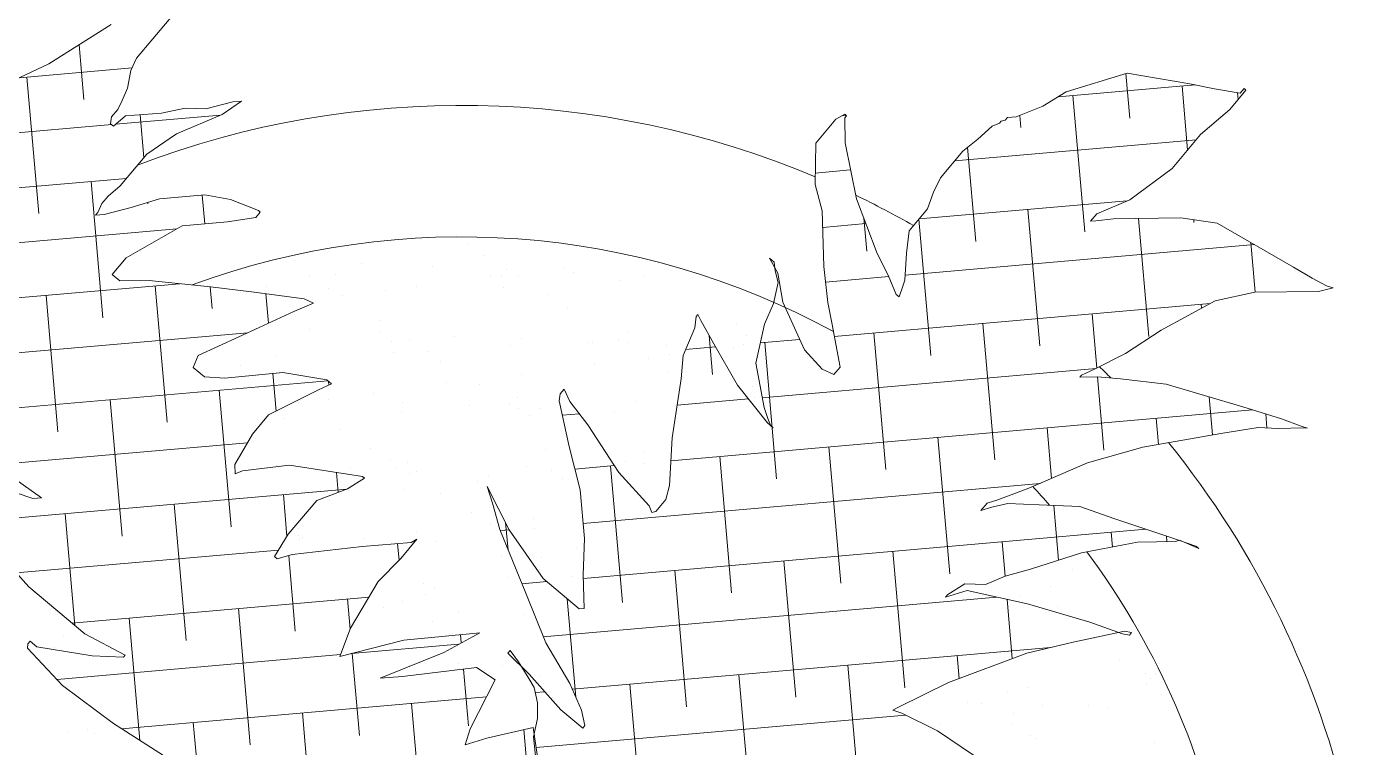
# Model space of a CAD drawing. Header units: millimetres. Extents: x 235.7 to 251.5, y 148.6 to 159.
# Drawn here: x 249.6566 to 249.8922, y 155.7727 to 155.901 of the extents above; entities that cross this region are included whole.
import ezdxf

# ---------------------------------------------------------------- set-up
doc = ezdxf.new("R2010")
doc.units = ezdxf.units.MM
doc.linetypes.add('DASHDOT', pattern=[1, 0.5, -0.25, 0, -0.25])
doc.layers.add('A-FURN', color=9, linetype='Continuous', lineweight=18)

msp = doc.modelspace()

# ---------------------------------------------------------------- linework, layer by layer
at = {"layer": 'A-FURN', "color": 1, "linetype": 'DASHDOT', "lineweight": 30}
msp.add_line((249.8316324047467, 151.8725683715978), (249.8316324047467, 159.0403760030065), dxfattribs=at)
at = {"layer": 'A-FURN', "color": 252}
for p, q in [((249.6849251591517, 155.9057246463457), (249.6761995755973, 155.8953258245138)), ((249.6606203641848, 155.8943024649193), (249.6717007164575, 155.9013158381674)), ((249.6660033873858, 155.8977096807794), (249.666856129833, 155.8879627900067)), ((249.6761995755973, 155.8953258245138), (249.6752204017369, 155.893126919822)), ((249.6544522430963, 155.8914233668743), (249.6606203641848, 155.8943024649193)), ((249.6754341327298, 155.8936068897237), (249.6553693582631, 155.8918514494217)), ((249.6752204017369, 155.893126919822), (249.6746212868761, 155.8900050055161)), ((249.8526355620436, 155.8926673827684), (249.8417453373212, 155.8893204705655)), ((249.8524082677056, 155.8925975279938), (249.8531007346381, 155.8846825947379)), ((249.8637570159831, 155.8907860667522), (249.8526355620436, 155.8926673827684)), ((249.6567183472807, 155.8919694706681), (249.6588427685102, 155.8676872249021)), ((249.6746212868761, 155.8900050055161), (249.6736421131222, 155.8878061008335)), ((249.8647100978162, 155.8905919041146), (249.840341460707, 155.888459924622)), ((249.8623887486986, 155.890388812383), (249.8633858303124, 155.8789921173876)), ((249.8681940263374, 155.8898821552478), (249.8637570159831, 155.8907860667522)), ((249.8727301909564, 155.8890964121365), (249.8681940263374, 155.8898821552478)), ((249.8708875561321, 155.8862124545428), (249.8737630325164, 155.889639338929)), ((249.8734242715372, 155.8899235911662), (249.8727301909564, 155.8890964121365)), ((249.8737630325164, 155.889639338929), (249.8734242715372, 155.8899235911662)), ((249.6736421131222, 155.8878061008335), (249.6728901760931, 155.8862219959088)), ((249.6885809117021, 155.886346303557), (249.6933608716776, 155.8875710436008)), ((249.6949018548523, 155.8876875922115), (249.6914769389395, 155.8853258433932)), ((249.6933608716776, 155.8875710436008), (249.6949018548523, 155.8876875922115)), ((249.8417453373212, 155.8893204705655), (249.837585042953, 155.8867703002683)), ((249.8429629520858, 155.8886892753992), (249.8450873733152, 155.8644070296332)), ((249.8722822745046, 155.8891739991061), (249.872385221015, 155.8879973151074)), ((249.6728901760931, 155.8862219959088), (249.6717994782493, 155.8849221431819)), ((249.6721216808007, 155.8832422076729), (249.6742452202531, 155.8850849872503)), ((249.6911754273984, 155.8851968311404), (249.6724903047729, 155.8835620947341)), ((249.6742452202531, 155.8850849872503), (249.6806776874933, 155.8855272239491)), ((249.6768793045859, 155.8852660824873), (249.6775443022459, 155.8776651244521)), ((249.6806776874933, 155.8855272239491), (249.6848916495611, 155.8864214163468)), ((249.6914769389395, 155.8853258433932), (249.6833712172974, 155.8818575231375)), ((249.6848916495611, 155.8864214163468), (249.6885809117021, 155.886346303557)), ((249.8023283708017, 155.8853432404044), (249.8007295312759, 155.8844697660145)), ((249.802553963617, 155.8851539470036), (249.8018727976322, 155.8850943527019)), ((249.8026671318782, 155.8850589882833), (249.8023283708017, 155.8853432404044)), ((249.8023696687247, 155.8847044829117), (249.8026671318782, 155.8850589882833)), ((249.837585042953, 155.8867703002683), (249.8328463808427, 155.8849068027804)), ((249.8334846715847, 155.8851578131219), (249.8336749380253, 155.8829830577543)), ((249.8656778616788, 155.8817236740654), (249.8708875561321, 155.8862124545428)), ((249.6718112534214, 155.8835026854389), (249.6394277277536, 155.8806694940579)), ((249.6717994782493, 155.8849221431819), (249.6716135392346, 155.8836685859126)), ((249.6716135392346, 155.8836685859126), (249.6721216808007, 155.8832422076729)), ((249.8007295312759, 155.8844697660145), (249.7971599744266, 155.8802157025016)), ((249.802390219578, 155.8802571383618), (249.8023696687247, 155.8847044829117)), ((249.8285745623845, 155.8832556844391), (249.8260544055047, 155.8809402312036)), ((249.8298759387962, 155.883774653622), (249.8285745623845, 155.8832556844391)), ((249.8301734018916, 155.8841291590422), (249.8298759387962, 155.883774653622)), ((249.8309087802984, 155.8843175804631), (249.8301734018916, 155.8841291590422)), ((249.8313053977651, 155.8847902542857), (249.8309087802984, 155.8843175804631)), ((249.8313053977651, 155.8847902542857), (249.8309087802984, 155.8843175804631)), ((249.8309087802984, 155.8843175804631), (249.8313053977651, 155.8847902542857)), ((249.8328463808427, 155.8849068027804), (249.8313053977651, 155.8847902542857)), ((249.6833712172974, 155.8818575231375), (249.6780499988027, 155.8782677946737)), ((249.7971599744266, 155.8802157025016), (249.7970482539647, 155.872858822783)), ((249.8044225894215, 155.8702956936708), (249.802390219578, 155.8802571383618)), ((249.8649223016999, 155.8808232261327), (249.8219345320775, 155.8770622836205)), ((249.8260544055047, 155.8809402312036), (249.8233648679705, 155.8787669041262)), ((249.8606209894517, 155.8756970841582), (249.8656778616788, 155.8817236740654)), ((249.6780499988027, 155.8782677946737), (249.673290589583, 155.8725957099641)), ((249.8233648679705, 155.8787669041262), (249.8193986937032, 155.8740401668485)), ((249.824197682967, 155.8794398746124), (249.8256615767023, 155.8627074926499)), ((249.8530770771332, 155.8701464077146), (249.8606209894517, 155.8756970841582)), ((249.674421792153, 155.8739438345675), (249.6306534655517, 155.8701146021684)), ((249.6681307825706, 155.873393442547), (249.6702552038001, 155.8491111967811)), ((249.8033733577222, 155.8754383912827), (249.7970790643688, 155.8748877119694)), ((249.8193986937032, 155.8740401668485), (249.8181220567866, 155.8714867569009)), ((249.673290589583, 155.8725957099641), (249.6711670500727, 155.8707529304354)), ((249.6803261640121, 155.870316833031), (249.6883987687405, 155.8709937867916)), ((249.6879187339186, 155.8709535319658), (249.6883656902604, 155.8658447976025)), ((249.6883987687405, 155.8709937867916), (249.6929349334175, 155.8702080436316)), ((249.7970482539647, 155.872858822783), (249.7983123247326, 155.8681735214629)), ((249.8181220567866, 155.8714867569009), (249.8170850264779, 155.868530926314)), ((249.6700763520643, 155.8694530777478), (249.6693244152484, 155.8678689728418)), ((249.6711670500727, 155.8707529304354), (249.6700763520643, 155.8694530777478)), ((249.6704687808891, 155.8675128477852), (249.6752487409226, 155.8687375877803)), ((249.6752487409226, 155.8687375877803), (249.6803261640121, 155.870316833031)), ((249.6782438578275, 155.8696691675654), (249.6782685651229, 155.8693867618856)), ((249.6929349334175, 155.8702080436316), (249.6979213832702, 155.8682389962882)), ((249.8080950967046, 155.8605689659834), (249.8044225894215, 155.8702956936708)), ((249.8170850264779, 155.868530926314), (249.8138129326754, 155.8646313681631)), ((249.8526486750791, 155.8699621795271), (249.815563516986, 155.8667176486088)), ((249.8472064190914, 155.867621815032), (249.8530770771332, 155.8701464077146)), ((249.6693244152484, 155.8678689728418), (249.6689277978209, 155.8673962991837)), ((249.6689277978209, 155.8673962991837), (249.6704687808891, 155.8675128477852)), ((249.692447342656, 155.8661870772635), (249.6843747379669, 155.8655101236675)), ((249.6974669093945, 155.8670093967351), (249.692447342656, 155.8661870772635)), ((249.6982601442495, 155.8679547440511), (249.6974669093945, 155.8670093967351)), ((249.6979213832702, 155.8682389962882), (249.6982601442495, 155.8679547440511)), ((249.7983123247326, 155.8681735214629), (249.7986343310184, 155.8582376542889)), ((249.8057249968378, 155.8668462349497), (249.8062357800896, 155.8610079556661)), ((249.8155272694731, 155.8666744501883), (249.8176482153796, 155.8424319275452)), ((249.834949590763, 155.8684137102947), (249.8370740119925, 155.8441314645287)), ((249.846115721199, 155.8663219622471), (249.8472064190914, 155.867621815032)), ((249.8470204801345, 155.866368257714), (249.846115721199, 155.8663219622471)), ((249.8502016007002, 155.8667195232705), (249.8470204801345, 155.866368257714)), ((249.8622030741775, 155.8669189436019), (249.8502016007002, 155.8667195232705)), ((249.8546658099554, 155.8667937020029), (249.8564998086052, 155.8458310015124)), ((249.8686189829504, 155.8659654968642), (249.8622030741775, 155.8669189436019)), ((249.8644715900278, 155.8665818270509), (249.864513169928, 155.866106566617)), ((249.6833782314756, 155.8649401780578), (249.6335746741216, 155.860582931386)), ((249.6843747379669, 155.8655101236675), (249.674385083538, 155.8597966031463)), ((249.8060865978415, 155.8658885256185), (249.798408149233, 155.8652167484119)), ((249.8138129326754, 155.8646313681631), (249.8133253419046, 155.8606104019017)), ((249.8822603974952, 155.858143702525), (249.8686189829504, 155.8659654968642)), ((249.7351549959943, 155.8624149788407), (249.7351549959943, 155.8624149788407)), ((249.875266749875, 155.8621537612464), (249.8131006988903, 155.8567149365291)), ((249.874613467234, 155.8625283442814), (249.8753875064487, 155.8536810355727)), ((249.674385083538, 155.8597966031463), (249.6719062245812, 155.8568423924182)), ((249.7044065071796, 155.859358389152), (249.7044065071796, 155.859358389152)), ((249.7380530543927, 155.8602812177039), (249.7380530543927, 155.8602812177039)), ((249.7904336437142, 155.8570640692608), (249.7889257775318, 155.8597388874744)), ((249.7889257775318, 155.8597388874744), (249.7897726801258, 155.8590282570555)), ((249.7897726801258, 155.8590282570555), (249.7899255021967, 155.8574904475585)), ((249.8100532481114, 155.8567108436443), (249.8080950967046, 155.8605689659834)), ((249.8133253419046, 155.8606104019017), (249.8130484296623, 155.8558085519316)), ((249.6719062245812, 155.8568423924182), (249.6732612686925, 155.8557053837017)), ((249.7116879989914, 155.8568492926858), (249.7116879989914, 155.8568492926858)), ((249.7162512228948, 155.8588412376954), (249.7162512228948, 155.8588412376954)), ((249.7289141591033, 155.8582883619605), (249.7289141591033, 155.8582883619605)), ((249.7421615385215, 155.8577099688841), (249.7421615385215, 155.8577099688841)), ((249.7441674769842, 155.8566733952258), (249.7441674769842, 155.8566733952258)), ((249.7524669723423, 155.8580917092997), (249.7524669723423, 155.8580917092997)), ((249.7540062542365, 155.8571928174275), (249.7540062542365, 155.8571928174275)), ((249.7899255021967, 155.8574904475585), (249.7904873114624, 155.8554080914193)), ((249.7913010971613, 155.8519060942921), (249.7904336437142, 155.8570640692608)), ((249.7986343310184, 155.8582376542889), (249.7993158454021, 155.851826121993)), ((249.8115032578362, 155.8532790996422), (249.8100532481114, 155.8567108436443)), ((249.8855364836836, 155.8562002326894), (249.8822603974952, 155.858143702525)), ((249.68391460317, 155.8551998610844), (249.6408004144095, 155.8514278583308)), ((249.6732612686925, 155.8557053837017), (249.6784915139503, 155.8557468195713)), ((249.6784915139503, 155.8557468195713), (249.6894022894192, 155.854646387215)), ((249.6795432178606, 155.854817414426), (249.6816676390901, 155.8305351686599)), ((249.6893449179691, 155.8546521736758), (249.6896810004129, 155.8508107337647)), ((249.6894022894192, 155.854646387215), (249.6967229572344, 155.8537392359536)), ((249.699334232809, 155.8546521576212), (249.699334232809, 155.8546521576212)), ((249.7069771165778, 155.8566256903083), (249.7069771165778, 155.8566256903083)), ((249.7104308045484, 155.8544254484121), (249.7104308045484, 155.8544254484121)), ((249.726101916941, 155.8546597842816), (249.726101916941, 155.8546597842816)), ((249.7392258070108, 155.8565617215959), (249.7392258070108, 155.8565617215959)), ((249.7412288775805, 155.8564952338503), (249.7412288775805, 155.8564952338503)), ((249.7414834036553, 155.8545619163706), (249.7414834036553, 155.8545619163706)), ((249.7623900018692, 155.8557927852819), (249.7623900018692, 155.8557927852819)), ((249.7666691904451, 155.8566399416926), (249.7666691904451, 155.8566399416926)), ((249.7904873114624, 155.8554080914193), (249.789660959673, 155.8516713772303)), ((249.8101602179109, 155.8564576777781), (249.7989279891807, 155.855474985098)), ((249.8125939558444, 155.8545789523298), (249.8120113993536, 155.8528527213446)), ((249.8130484296623, 155.8558085519316), (249.8125939558444, 155.8545789523298)), ((249.8881350478556, 155.8548252673766), (249.8855364836836, 155.8562002326894)), ((249.8867055888868, 155.8538096667129), (249.8892794135636, 155.8544691421648)), ((249.8892794135636, 155.8544691421648), (249.8881350478556, 155.8548252673766)), ((249.6601174212479, 155.8531178774425), (249.6622418424773, 155.8288356316766)), ((249.6967229572344, 155.8537392359536), (249.7060927495286, 155.8525222549866)), ((249.6992406423646, 155.8534122304058), (249.699699098683, 155.8481720507094)), ((249.7060927495286, 155.8525222549866), (249.7077452568027, 155.8517397515351)), ((249.7128607516094, 155.8531297965779), (249.7128607516094, 155.8531297965779)), ((249.7204953570976, 155.8539497090529), (249.7204953570976, 155.8539497090529)), ((249.7495618086716, 155.8532368269309), (249.7495618086716, 155.8532368269309)), ((249.8120113993536, 155.8528527213446), (249.8115032578362, 155.8532790996422)), ((249.8586909809258, 155.8469099426261), (249.8682840179851, 155.8521507894407)), ((249.8682840179851, 155.8521507894407), (249.875340339542, 155.8536804995161)), ((249.875340339542, 155.8536804995161), (249.8867055888868, 155.8538096667129)), ((249.7042088167906, 155.8502770547791), (249.6980406957507, 155.8473979567921)), ((249.7077452568027, 155.8517397515351), (249.7042088167906, 155.8502770547791)), ((249.7530154966422, 155.8510365850346), (249.7530154966422, 155.8510365850346)), ((249.7761721709246, 155.8496994305141), (249.7758747078105, 155.849344925307)), ((249.7767216103071, 155.8486342947722), (249.7761721709246, 155.8496994305141)), ((249.789660959673, 155.8516713772303), (249.7880290032521, 155.848006536132)), ((249.7951595434591, 155.843432923874), (249.7913010971613, 155.8519060942921)), ((249.7993158454021, 155.851826121993), (249.8000304768361, 155.8482059564727)), ((249.8674227355, 155.851680255496), (249.8004752142333, 155.845823106334)), ((249.846362026053, 155.8498376821736), (249.8472075895773, 155.8401728468652)), ((249.8657878226657, 155.8515372191574), (249.8658504581407, 155.8508212924024)), ((249.6980406957507, 155.8473979567921), (249.6872041387279, 155.8423950666897)), ((249.7194432855383, 155.8486838647973), (249.7194432855383, 155.8486838647973)), ((249.7756309124634, 155.8473344420454), (249.773544482176, 155.8424400012873)), ((249.7758747078105, 155.849344925307), (249.7756309124634, 155.8473344420454)), ((249.7790185227417, 155.8444919202541), (249.7767216103071, 155.8486342947722)), ((249.7830539371685, 155.8481334483293), (249.7830539371685, 155.8481334483293)), ((249.7880290032521, 155.848006536132), (249.7865043823951, 155.8410297391955)), ((249.8000304768361, 155.8482059564727), (249.8015010373653, 155.8403268678628)), ((249.8269362294402, 155.8481381451903), (249.8290606506696, 155.8238558994243)), ((249.6960377350332, 155.8464732542728), (249.6343483633675, 155.8410761335921)), ((249.7069670175785, 155.847012350564), (249.7069670175785, 155.847012350564)), ((249.7196299537871, 155.8464594748291), (249.7196299537871, 155.8464594748291)), ((249.7248376172257, 155.8452472965024), (249.7248376172257, 155.8452472965024)), ((249.7328773332052, 155.8458810817527), (249.7328773332052, 155.8458810817527)), ((249.7447220489204, 155.8453639302961), (249.7447220489204, 155.8453639302961)), ((249.7620279776322, 155.8452950014199), (249.7620279776322, 155.8452950014199)), ((249.7635913649424, 155.8466675267778), (249.7635913649424, 155.8466675267778)), ((249.778187969597, 155.845989784139), (249.7787966221541, 155.839032853578)), ((249.784752489231, 155.8459650782094), (249.784752489231, 155.8459650782094)), ((249.7943164840318, 155.8452842872596), (249.7872999710968, 155.8446704219203)), ((249.8075104328273, 155.8464386082065), (249.8096348540568, 155.8221563624405)), ((249.8523369208711, 155.8427772873698), (249.8586909809258, 155.8469099426261)), ((249.7216967201708, 155.8448244505487), (249.7216967201708, 155.8448244505487)), ((249.7219512462457, 155.842891133069), (249.7219512462457, 155.842891133069)), ((249.7282913051963, 155.8430470546062), (249.7282913051963, 155.8430470546062)), ((249.7428578444595, 155.8441220019803), (249.7428578444595, 155.8441220019803)), ((249.7566888817673, 155.8447015233112), (249.7566888817673, 155.8447015233112)), ((249.7573849851289, 155.8448110545613), (249.7573849851289, 155.8448110545613)), ((249.7638458910172, 155.8447342092982), (249.7638458910172, 155.8447342092982)), ((249.7706323645471, 155.8442326614847), (249.7706323645471, 155.8442326614847)), ((249.7793161591765, 155.8439719288856), (249.7739992251047, 155.8435067574296)), ((249.783232288486, 155.8371301810355), (249.7790185227417, 155.8444919202541)), ((249.7824770802622, 155.8437155100282), (249.7824770802622, 155.8437155100282)), ((249.7842266897867, 155.8444139522214), (249.7842266897867, 155.8444139522214)), ((249.7880846362145, 155.8447390712232), (249.790209057444, 155.8204568254572)), ((249.7983199168576, 155.8399756022575), (249.7951595434591, 155.843432923874)), ((249.846805023973, 155.8399684424107), (249.8523369208711, 155.8427772873698)), ((249.6872041387279, 155.8423950666897), (249.6863241192388, 155.8403143304002)), ((249.6863241192388, 155.8403143304002), (249.6883566855032, 155.8386088174413)), ((249.6947190940924, 155.8406943343689), (249.6947190940924, 155.8406943343689)), ((249.7009631996878, 155.8422789257513), (249.7009631996878, 155.8422789257513)), ((249.7303238263661, 155.8412695982931), (249.7303238263661, 155.8412695982931)), ((249.7578616343854, 155.8409820272032), (249.7578616343854, 155.8409820272032)), ((249.7674223093196, 155.8418584331249), (249.7674223093196, 155.8418584331249)), ((249.771102799717, 155.8425120149068), (249.771102799717, 155.8425120149068)), ((249.773544482176, 155.8424400012873), (249.7732262719527, 155.8382769088586)), ((249.7865043823951, 155.8410297391955), (249.7879749429244, 155.8331506505856)), ((249.8015010373653, 155.8403268678628), (249.8004103394149, 155.8390270151265)), ((249.7102815775973, 155.8379321856062), (249.6400070233848, 155.8317839587783)), ((249.6883566855032, 155.8386088174413), (249.6919467931662, 155.8384155362399)), ((249.6919467931662, 155.8384155362399), (249.7022957594761, 155.8393974600321)), ((249.7004818333604, 155.8392253524074), (249.7010670105726, 155.8325367462655)), ((249.7022957594761, 155.8393974600321), (249.7101245687507, 155.8380639305217)), ((249.7101245687507, 155.8380639305217), (249.7109714712959, 155.8373533000448)), ((249.7103901873836, 155.8378410518334), (249.7104534767539, 155.8371176510191)), ((249.7447377443156, 155.8390800898887), (249.7447377443156, 155.8390800898887)), ((249.7708759972902, 155.8396581912287), (249.7708759972902, 155.8396581912287)), ((249.7732262719527, 155.8382769088586), (249.7716106776363, 155.8277518194159)), ((249.8470923508569, 155.8401143338986), (249.787645933078, 155.8349134462557)), ((249.8004103394149, 155.8390270151265), (249.7983199168576, 155.8399756022575)), ((249.8441733429545, 155.838552041073), (249.8444708060012, 155.8389065464353)), ((249.8474246896384, 155.8386430121087), (249.8441733429545, 155.838552041073)), ((249.8444708060012, 155.8389065464353), (249.846805023973, 155.8399684424107)), ((249.8473416360814, 155.8386406883121), (249.8484864472824, 155.8255554364076)), ((249.85145271274, 155.838283647295), (249.8474246896384, 155.8386430121087)), ((249.8595789851774, 155.8373046230495), (249.85145271274, 155.838283647295)), ((249.6909556531507, 155.8362413863051), (249.69308007438, 155.8119591405391)), ((249.7086372533242, 155.8362914040694), (249.6997382969036, 155.8318777362358)), ((249.7109714712959, 155.8373533000448), (249.7086372533242, 155.8362914040694)), ((249.7183726889144, 155.8356481648707), (249.7183726889144, 155.8356481648707)), ((249.7314965789842, 155.8375501021852), (249.7314965789842, 155.8375501021852)), ((249.7373037861863, 155.8373054709914), (249.7373037861863, 155.8373054709914)), ((249.7516648784085, 155.8356280085371), (249.7514789394516, 155.8343744512191)), ((249.7523589589407, 155.8364551875087), (249.7516648784085, 155.8356280085371)), ((249.7533586835962, 155.8342067476994), (249.7523589589407, 155.8364551875087)), ((249.7885780501038, 155.8304295370603), (249.783232288486, 155.8371301810355)), ((249.7859538523042, 155.8368398197053), (249.7859538523042, 155.8368398197053)), ((249.8732411468406, 155.8332914158254), (249.8595789851774, 155.8373046230495)), ((249.6715298565378, 155.8345418493215), (249.6736542777673, 155.8102596035555)), ((249.7051315235828, 155.8341181771671), (249.7051315235828, 155.8341181771671)), ((249.710345748471, 155.8346305876977), (249.710345748471, 155.8346305876977)), ((249.7235931278892, 155.8340521946213), (249.7235931278892, 155.8340521946213)), ((249.7354378436043, 155.8335350431647), (249.7354378436043, 155.8335350431647)), ((249.7426981178737, 155.8338689026963), (249.7426981178737, 155.8338689026963)), ((249.7440592075327, 155.8349967434763), (249.7440592075327, 155.8349967434763)), ((249.7514789394516, 155.8343744512191), (249.7532882610573, 155.826211110488)), ((249.7565603549665, 155.830110668648), (249.7533586835962, 155.8342067476994)), ((249.7652203318213, 155.8342942949079), (249.7652203318213, 155.8342942949079)), ((249.7851733757654, 155.8346971255209), (249.7725066706483, 155.8335889324189)), ((249.786208378379, 155.8349065022256), (249.786208378379, 155.8349065022256)), ((249.7879749429244, 155.8331506505856), (249.7886359066101, 155.8311864629068)), ((249.8672296309191, 155.8350572754103), (249.8678200693665, 155.8283085330759)), ((249.8801073407894, 155.8311546649043), (249.8732411468406, 155.8332914158254)), ((249.6997382969036, 155.8318777362358), (249.6968628205194, 155.8284508518497)), ((249.7024190888359, 155.8312203497675), (249.7024190888359, 155.8312203497675)), ((249.7233256870497, 155.8324512186788), (249.7233256870497, 155.8324512186788)), ((249.7443137336074, 155.8330634259966), (249.7443137336074, 155.8330634259966)), ((249.7461518058443, 155.8316686608002), (249.7461518058443, 155.8316686608002)), ((249.7481007798128, 155.8329821674298), (249.7481007798128, 155.8329821674298)), ((249.7550363038214, 155.8320604733739), (249.7520497218847, 155.8317991813118)), ((249.761348159231, 155.8324037743534), (249.761348159231, 155.8324037743534)), ((249.8749382210889, 155.8327632884538), (249.7713874215628, 155.8237037673962)), ((249.7886359066101, 155.8311864629068), (249.78908619167, 155.8300031588206)), ((249.8577744613429, 155.8312616540528), (249.8581812918127, 155.8266115605048)), ((249.8772813675418, 155.8320341042247), (249.8774997961739, 155.8295374535364)), ((249.8836106639643, 155.8298259949032), (249.8801073407894, 155.8311546649043)), ((249.6968628205194, 155.8284508518497), (249.6937435487299, 155.8230134842505)), ((249.7125795947404, 155.8293159405629), (249.7125795947404, 155.8293159405629)), ((249.7621291647735, 155.821611920655), (249.7565603549665, 155.830110668648)), ((249.7895943331873, 155.8295767805229), (249.7885780501038, 155.8304295370603)), ((249.78908619167, 155.8300031588206), (249.7895943331873, 155.8295767805229)), ((249.8383486647301, 155.8295621170691), (249.8391378766806, 155.8205413831975)), ((249.8553895661841, 155.8261200581549), (249.869274972506, 155.8285646787031)), ((249.869274972506, 155.8285646787031), (249.8759346766934, 155.8296217150718)), ((249.8759346766934, 155.8296217150718), (249.8795247844538, 155.8294284339863)), ((249.8795247844538, 155.8294284339863), (249.8839494250408, 155.8295417427821)), ((249.884755029605, 155.8294698698467), (249.8836106639643, 155.8298259949032)), ((249.8839494250408, 155.8295417427821), (249.884755029605, 155.8294698698467)), ((249.6959689806239, 155.8268927522093), (249.6508285954525, 155.8229434802396)), ((249.7532882610573, 155.826211110488), (249.7552256652875, 155.8185444010825)), ((249.7716106776363, 155.8277518194159), (249.7711436377278, 155.8192835084979)), ((249.7994970715045, 155.826163043102), (249.801621492734, 155.8018807973361)), ((249.8189228681173, 155.8278625800857), (249.8210472893469, 155.8035803343197)), ((249.845532183177, 155.8233160728118), (249.8553895661841, 155.8261200581549)), ((249.7179739264278, 155.8258793722679), (249.7179739264278, 155.8258793722679)), ((249.7214276143984, 155.8236791303717), (249.7214276143984, 155.8236791303717)), ((249.7489596537407, 155.8256899039002), (249.7489596537407, 155.8256899039002)), ((249.7664216948944, 155.8251690364038), (249.7664216948944, 155.8251690364038)), ((249.7800712748917, 155.8244635061184), (249.7821956961212, 155.8001812603524)), ((249.6937435487299, 155.8230134842505), (249.6937972164296, 155.8213575063511)), ((249.6937972164296, 155.8213575063511), (249.6950985928413, 155.821876475534)), ((249.6950985928413, 155.821876475534), (249.7034686606351, 155.8229079344436)), ((249.7010615431549, 155.8228017005663), (249.7010615431549, 155.8228017005663)), ((249.7034686606351, 155.8229079344436), (249.7111280893715, 155.8217165309937)), ((249.7111280893715, 155.8217165309937), (249.7164698587193, 155.8208589149077)), ((249.711810485233, 155.8216069731293), (249.7121205065008, 155.8180634138237)), ((249.7143089225729, 155.8222233074898), (249.7143089225729, 155.8222233074898)), ((249.7225945983394, 155.8222579788822), (249.7225945983394, 155.8222579788822)), ((249.7245270501229, 155.8233259601747), (249.7245270501229, 155.8233259601747)), ((249.7247815761977, 155.821392642695), (249.7247815761977, 155.821392642695)), ((249.7261536382881, 155.8217061560333), (249.7261536382881, 155.8217061560333)), ((249.7456881744116, 155.8226235116064), (249.7456881744116, 155.8226235116064)), ((249.7501324063588, 155.8219704077923), (249.7501324063588, 155.8219704077923)), ((249.7613347693169, 155.8228242742864), (249.7542996633698, 155.8222087822693)), ((249.760645478279, 155.8227639691348), (249.7627698995085, 155.7984817233689)), ((249.7675327828975, 155.8156682025263), (249.7621291647735, 155.821611920655)), ((249.7633735716904, 155.823500395496), (249.7633735716904, 155.823500395496)), ((249.7666762209693, 155.8232357189241), (249.7666762209693, 155.8232357189241)), ((249.8350922435237, 155.8187858564161), (249.845532183177, 155.8233160728118)), ((249.6489848129692, 155.8198938701849), (249.6577720489372, 155.8169506581933)), ((249.6593130320053, 155.8170672067948), (249.6546116755387, 155.8204079798098)), ((249.7168086197472, 155.8205746627285), (249.7137803213012, 155.8186855877328)), ((249.7164698587193, 155.8208589149077), (249.7168086197472, 155.8205746627285)), ((249.737008516289, 155.820068470478), (249.737008516289, 155.820068470478)), ((249.7386880271426, 155.8191307238045), (249.7396298954079, 155.8161253580515)), ((249.7426043298888, 155.8114144792816), (249.7386880271426, 155.8191307238045)), ((249.7388165744967, 155.8211532802984), (249.7388165744967, 155.8211532802984)), ((249.7520639539148, 155.8205748872219), (249.7520639539148, 155.8205748872219)), ((249.8371246646536, 155.8196677875221), (249.7557603435491, 155.81254933181)), ((249.7639086696299, 155.8200577357653), (249.7639086696299, 155.8200577357653)), ((249.7640123064923, 155.8202902669942), (249.7640123064923, 155.8202902669942)), ((249.7711436377278, 155.8192835084979), (249.7705032250019, 155.8168003516361)), ((249.6570239080191, 155.8012675937239), (249.6429860723703, 155.8168726460214)), ((249.7137044969938, 155.8186571654174), (249.6466575155378, 155.8127913146164)), ((249.6577720489372, 155.8169506581933), (249.6593130320053, 155.8170672067948)), ((249.7023680884406, 155.8176653581841), (249.7030181809708, 155.810234766561)), ((249.7083062807447, 155.8166336686595), (249.7032494084111, 155.8106070787429)), ((249.7137803213012, 155.8186855877328), (249.7083062807447, 155.8166336686595)), ((249.7106434608878, 155.8166365454599), (249.7106434608878, 155.8166365454599)), ((249.7237673509574, 155.8185384827743), (249.7237673509574, 155.8185384827743)), ((249.7304400953884, 155.8179375467569), (249.7304400953884, 155.8179375467569)), ((249.7552256652875, 155.8185444010825), (249.7560021453912, 155.8098381335103)), ((249.7705032250019, 155.8168003516361), (249.7687184464706, 155.8146733198703)), ((249.8276806025204, 155.8161447151413), (249.829618202958, 155.8167339374493)), ((249.829618202958, 155.8167339374493), (249.8350922435237, 155.8187858564161)), ((249.663516495215, 155.8142662842169), (249.6652582240059, 155.7943582330399)), ((249.6829422918279, 155.8159658212004), (249.6850667130572, 155.7916835754344)), ((249.7358344270758, 155.814500978462), (249.7358344270758, 155.814500978462)), ((249.7396298954079, 155.8161253580515), (249.7408939663311, 155.8114400567987)), ((249.7679830680733, 155.8144848983428), (249.7675327828975, 155.8156682025263)), ((249.7687184464706, 155.8146733198703), (249.7679830680733, 155.8144848983428)), ((249.826589904512, 155.8148448624536), (249.8276806025204, 155.8161447151413)), ((249.8285275051144, 155.8154340847224), (249.826589904512, 155.8148448624536)), ((249.8313698645455, 155.8160696024487), (249.8285275051144, 155.8154340847224)), ((249.8369388707245, 155.8158267861299), (249.8313698645455, 155.8160696024487)), ((249.8442182405681, 155.8155583923033), (249.8369388707245, 155.8158267861299)), ((249.8395588017159, 155.8157301880288), (249.8404115000334, 155.8059838016614)), ((249.8504482103749, 155.8133513883542), (249.8442182405681, 155.8155583923033)), ((249.7392881150464, 155.8123007365658), (249.7392881150464, 155.8123007365658)), ((249.7419513909176, 155.8127009571379), (249.7423799609587, 155.8078023791523)), ((249.7468895374847, 155.8134982531022), (249.7468895374847, 155.8134982531022)), ((249.8603798120994, 155.8100520512088), (249.8504482103749, 155.8133513883542)), ((249.7032494084111, 155.8106070787429), (249.7007829192308, 155.8066356476082)), ((249.7049948927132, 155.8116551768732), (249.7049948927132, 155.8116551768732)), ((249.7050247172569, 155.8103944203584), (249.7050247172569, 155.8103944203584)), ((249.705249418788, 155.8097218593935), (249.705249418788, 155.8097218593935)), ((249.7057159039425, 155.8099480163285), (249.7057159039425, 155.8099480163285)), ((249.7168694329719, 155.8098772689019), (249.7168694329719, 155.8098772689019)), ((249.7261616574152, 155.8097060666694), (249.723286180973, 155.8062791823319)), ((249.7251288158552, 155.8091631398769), (249.7261616574152, 155.8097060666694)), ((249.7261560170018, 155.8109527283048), (249.7261560170018, 155.8109527283048)), ((249.7408939663311, 155.8114400567987), (249.7455249002007, 155.8001036466209)), ((249.7426148850617, 155.8113992532155), (249.7409694414674, 155.8112552955545)), ((249.7486110551436, 155.8027496475697), (249.7426043298888, 155.8114144792816)), ((249.7471440635595, 155.8115649356226), (249.7471440635595, 155.8115649356226)), ((249.7560021453912, 155.8098381335103), (249.7557789007905, 155.8033803056894)), ((249.8559407399135, 155.8115267373833), (249.7557967166049, 155.802765270624)), ((249.8497611000201, 155.810986088948), (249.8499934086474, 155.8083307891889)), ((249.8596076179011, 155.8103085787129), (249.8596953591518, 155.8093056916289)), ((249.8648581203673, 155.8085093823183), (249.8603798120994, 155.8100520512088)), ((249.701507820266, 155.807802851055), (249.6548194623869, 155.803718149022)), ((249.7039640397964, 155.8069869131647), (249.7164199870335, 155.8084159331464)), ((249.7164199870335, 155.8084159331464), (249.7251288158552, 155.8091631398769)), ((249.7227046200098, 155.8089551469824), (249.7229672040812, 155.8059537973128)), ((249.7295323691805, 155.809324393167), (249.7295323691805, 155.809324393167)), ((249.7546244643138, 155.808228848634), (249.7546244643138, 155.808228848634)), ((249.8109095067944, 155.8075870149809), (249.8130339280241, 155.7833047692149)), ((249.8303353034073, 155.8092865519647), (249.8308736366609, 155.8031333747197)), ((249.8354348006047, 155.8044026447408), (249.8444865791542, 155.8072785030287)), ((249.8444865791542, 155.8072785030287), (249.8544554864158, 155.8091834363769)), ((249.8544554864158, 155.8091834363769), (249.8612267146932, 155.80934142079)), ((249.8612267146932, 155.80934142079), (249.8619620931392, 155.8095298423755)), ((249.8619620931392, 155.8095298423755), (249.8653662618848, 155.8080830040207)), ((249.8653662618848, 155.8080830040207), (249.8648581203673, 155.8085093823183)), ((249.7007829192308, 155.8066356476082), (249.7012910607968, 155.8062092693685)), ((249.7012910607968, 155.8062092693685), (249.7039640397964, 155.8069869131647)), ((249.703318755651, 155.806799182246), (249.7044925096701, 155.7933831124182)), ((249.723286180973, 155.8062791823319), (249.7192787086179, 155.8021912025864)), ((249.7412304257141, 155.8066782844895), (249.7412304257141, 155.8066782844895)), ((249.7483005960364, 155.806559152951), (249.7483005960364, 155.806559152951)), ((249.7914837101817, 155.8058874779976), (249.7936081314111, 155.7816052322316)), ((249.7424031783321, 155.8029587883815), (249.7424031783321, 155.8029587883815)), ((249.7550475147211, 155.7973488562242), (249.7486110551436, 155.8027496475697)), ((249.7536949277238, 155.803122584656), (249.7536949277238, 155.803122584656)), ((249.7556443436636, 155.8044887760851), (249.7556443436636, 155.8044887760851)), ((249.7557789007905, 155.8033803056894), (249.7559522736568, 155.7973951516911)), ((249.772057913569, 155.8041879410138), (249.7741823347984, 155.7799056952477)), ((249.8273869354201, 155.8016912502736), (249.8309233754322, 155.8031539470295)), ((249.8309233754322, 155.8031539470295), (249.8354348006047, 155.8044026447408)), ((249.842797463206, 155.8043791323632), (249.842797463206, 155.8043791323632)), ((249.6670173584618, 155.7928821545844), (249.6570239080191, 155.8012675937239)), ((249.657985480599, 155.800213953495), (249.657985480599, 155.800213953495)), ((249.7192787086179, 155.8021912025864), (249.7143168020042, 155.7938698773935)), ((249.7273573800749, 155.8018274698006), (249.7273573800749, 155.8018274698006)), ((249.7292792882624, 155.8010568510671), (249.7292792882624, 155.8010568510671)), ((249.7492726703708, 155.8021944905381), (249.7448295810118, 155.8018057705882)), ((249.8241479584642, 155.8005830587733), (249.8202727574242, 155.7994046141965)), ((249.8206693748424, 155.7998772879611), (249.8236976732885, 155.8017663629568)), ((249.8236976732885, 155.8017663629568), (249.8273869354201, 155.8016912502736)), ((249.8348727950249, 155.7982290691571), (249.8241479584642, 155.8005830587733)), ((249.8389614192925, 155.8013943651508), (249.8389614192925, 155.8013943651508)), ((249.7176299160788, 155.7994261082549), (249.6647337741545, 155.7947982954923)), ((249.7137805237306, 155.7990893300632), (249.7142520501933, 155.7936997579322)), ((249.7235764045905, 155.7985696225225), (249.7235764045905, 155.7985696225225)), ((249.7276119061498, 155.799894152321), (249.7276119061498, 155.799894152321)), ((249.7455249002007, 155.8001036466209), (249.7490858835006, 155.7912759708986)), ((249.8294417306628, 155.7994211310632), (249.7486514632223, 155.7923528985389)), ((249.7529260283305, 155.7991289816488), (249.7544602604334, 155.7815926284688)), ((249.8202727574242, 155.7994046141965), (249.8206693748424, 155.7998772879611)), ((249.8312328097157, 155.7990280079169), (249.8321537264917, 155.7885018810015)), ((249.8334699802241, 155.799781426196), (249.8334699802241, 155.799781426196)), ((249.845977690488, 155.794952069811), (249.8348727950249, 155.7982290691571)), ((249.6621352595103, 155.7963825094352), (249.6621352595103, 155.7963825094352)), ((249.6749289305049, 155.7956902560959), (249.6768344451804, 155.7739101236916)), ((249.6943547271178, 155.7973897930796), (249.6964791483473, 155.7731075473135)), ((249.7202481638644, 155.7974955060355), (249.7202481638644, 155.7974955060355)), ((249.7334955432826, 155.7969171129591), (249.7334955432826, 155.7969171129591)), ((249.7453402589976, 155.7963999615025), (249.7453402589976, 155.7963999615025)), ((249.7559522736568, 155.7973951516911), (249.7550475147211, 155.7973488562242)), ((249.8401341719106, 155.7976748690429), (249.8401341719106, 155.7976748690429)), ((249.7143168020042, 155.7938698773935), (249.7123997523224, 155.7888333104196)), ((249.7237981185529, 155.7917538444315), (249.7373282053311, 155.7930870336644)), ((249.7289707362779, 155.7951330542275), (249.7289707362779, 155.7951330542275)), ((249.7373282053311, 155.7930870336644), (249.7361962093997, 155.7924259384695)), ((249.8430030597416, 155.7914070169159), (249.8521663623811, 155.7933838232481)), ((249.8517697450115, 155.7929111495415), (249.845977690488, 155.794952069811)), ((249.8521663623811, 155.7933838232481), (249.8534098824417, 155.7931458666518)), ((249.8534098824417, 155.7931458666518), (249.8530132649749, 155.7926731928292)), ((249.6568212143203, 155.7903624214111), (249.6568790707686, 155.7911193473062)), ((249.6568790707686, 155.7911193473062), (249.6572756881381, 155.7915920210129)), ((249.6572756881381, 155.7915920210129), (249.6584613517599, 155.7905971384149)), ((249.6633080121283, 155.7926630133273), (249.6633080121283, 155.7926630133273)), ((249.6742057549619, 155.7890654681543), (249.6670173584618, 155.7928821545844)), ((249.7123997523224, 155.7888333104196), (249.7237981185529, 155.7917538444315)), ((249.7336165016887, 155.7910375098481), (249.7144620021341, 155.7893617082817)), ((249.7361962093997, 155.7924259384695), (249.7309328473626, 155.7895931357942)), ((249.7324244242486, 155.7929328123313), (249.7324244242486, 155.7929328123313)), ((249.7339096141207, 155.7927501823868), (249.7340395340525, 155.7912651907719)), ((249.7490858835006, 155.7912759708986), (249.7533988035676, 155.7840324000244)), ((249.8347445161444, 155.7894765060599), (249.8430030597416, 155.7914070169159)), ((249.8467606373079, 155.7919718521553), (249.8467606373079, 155.7919718521553)), ((249.8530132649749, 155.7926731928292), (249.8517697450115, 155.7929111495415)), ((249.663071734883, 155.7837080727963), (249.6568212143203, 155.7903624214111)), ((249.6584613517599, 155.7905971384149), (249.6683392857267, 155.7889537792175)), ((249.6616618527382, 155.7905323871765), (249.6616618527382, 155.7905323871765)), ((249.7125367630223, 155.7891932716848), (249.6620669838864, 155.7847777381597)), ((249.6683392857267, 155.7889537792175), (249.6739082919058, 155.7887109628987)), ((249.6739082919058, 155.7887109628987), (249.6742057549619, 155.7890654681543)), ((249.7146278623236, 155.7894042056276), (249.7159049449601, 155.7748070842972)), ((249.7309328473626, 155.7895931357942), (249.7195881488131, 155.7850166240962)), ((249.7423683229228, 155.7894620085861), (249.7427649402923, 155.7899346822928)), ((249.7461359922007, 155.7856964771809), (249.7423683229228, 155.7894620085861)), ((249.7427649402923, 155.7899346822928), (249.7442315085516, 155.7878986215719)), ((249.838992227657, 155.7904694478651), (249.7538394599208, 155.7830195460204)), ((249.820825992976, 155.7842405188613), (249.8347445161444, 155.7894765060599)), ((249.8223219420845, 155.78901098686), (249.8226783391267, 155.7849373500276)), ((249.8513304808721, 155.7884030323901), (249.8513304808721, 155.7884030323901)), ((249.7235748740008, 155.7852960166686), (249.7367661996933, 155.7869134581292)), ((249.7335011976874, 155.7876666650786), (249.7335011976874, 155.7876666650786)), ((249.7344451598879, 155.786628866257), (249.7353307415728, 155.7765066212808)), ((249.7367661996933, 155.7869134581292), (249.7401125120972, 155.7847096938886)), ((249.7414369052385, 155.7871912287166), (249.7414369052385, 155.7871912287166)), ((249.7442315085516, 155.7878986215719), (249.7460781358591, 155.7849395512951)), ((249.8028961454716, 155.7873114498765), (249.8048050471964, 155.7654926033222)), ((249.6721067586812, 155.7769323161959), (249.663071734883, 155.7837080727963)), ((249.7195881488131, 155.7850166240962), (249.7235748740008, 155.7852960166686)), ((249.7401125120972, 155.7847096938886), (249.735658747001, 155.7759619903982)), ((249.7460781358591, 155.7849395512951), (249.7470365624363, 155.7833298689112)), ((249.7517792169233, 155.7793503385194), (249.7461359922007, 155.7856964771809)), ((249.747915115637, 155.7854771566743), (249.747915115637, 155.7854771566743)), ((249.7487189898901, 155.7840181986362), (249.7487189898901, 155.7840181986362)), ((249.7533988035676, 155.7840324000244), (249.7554684790063, 155.7792752257782)), ((249.7640445522461, 155.7839123759093), (249.7661689734756, 155.7596301301433)), ((249.7834703488589, 155.7856119128928), (249.7855947700884, 155.7613296671269)), ((249.8119270364975, 155.7798268510763), (249.820825992976, 155.7842405188613)), ((249.8558716443418, 155.7858582081138), (249.8558716443418, 155.7858582081138)), ((249.8561261704166, 155.7839248906342), (249.8561261704166, 155.7839248906342)), ((249.8567248125595, 155.7849664640951), (249.8567248125595, 155.7849664640951)), ((249.8575972466672, 155.785814670758), (249.8575972466672, 155.785814670758)), ((249.7385719276919, 155.7816838100304), (249.6735700758753, 155.7759968848882)), ((249.7470365624363, 155.7833298689112), (249.7476396696737, 155.7806087553373)), ((249.7489006503873, 155.7825874561749), (249.7472334395373, 155.7824415941258)), ((249.7502849248965, 155.7815544185254), (249.7502849248965, 155.7815544185254)), ((249.8312321912659, 155.78238274574), (249.8312321912659, 155.78238274574)), ((249.8351381238589, 155.7833126833164), (249.8351381238589, 155.7833126833164)), ((249.8587699992853, 155.78209517465), (249.8587699992853, 155.78209517465)), ((249.7251929590205, 155.7805133019421), (249.72731738025, 155.756231056176)), ((249.7476396696737, 155.7806087553373), (249.7476065527786, 155.7778173886289)), ((249.7556749687677, 155.7760814384883), (249.7517792169233, 155.7793503385194)), ((249.7554684790063, 155.7792752257782), (249.7560715861372, 155.776554112195)), ((249.8108941949954, 155.7792839242352), (249.8119270364975, 155.7798268510763)), ((249.8124764759866, 155.7787617153439), (249.8108941949954, 155.7792839242352)), ((249.8242290525736, 155.7807213581003), (249.8242290525736, 155.7807213581003)), ((249.8266062894262, 155.7804135019616), (249.8266062894262, 155.7804135019616)), ((249.8374764319918, 155.7801429650239), (249.8374764319918, 155.7801429650239)), ((249.8456461092155, 155.7801932373357), (249.8456461092155, 155.7801932373357)), ((249.8493211477069, 155.7796258135672), (249.8493211477069, 155.7796258135672)), ((249.6831909070836, 155.7698467296862), (249.6721067586812, 155.7769323161959)), ((249.686341365795, 155.7771142279748), (249.6871732010368, 155.767606307654)), ((249.7057671624077, 155.7788137649585), (249.7078915836372, 155.7545315191925)), ((249.7476065527786, 155.7778173886289), (249.7469082835557, 155.7745773058141)), ((249.8131682259642, 155.7784228970542), (249.7473859678456, 155.7726676952076)), ((249.7560715861372, 155.776554112195), (249.7556749687677, 155.7760814384883)), ((249.8188179699414, 155.7756556593905), (249.8124764759866, 155.7787617153439)), ((249.8192810538143, 155.7767613123176), (249.8192810538143, 155.7767613123176)), ((249.8320006211136, 155.7769769336666), (249.8320006211136, 155.7769769336666)), ((249.8324049438839, 155.7786632496321), (249.8324049438839, 155.7786632496321)), ((249.6639247218903, 155.7754861520406), (249.6639247218903, 155.7754861520406)), ((249.6675595447726, 155.7759403784), (249.6675595447726, 155.7759403784)), ((249.6688199494333, 155.7751813816201), (249.6688199494333, 155.7751813816201)), ((249.735658747001, 155.7759619903982), (249.7347208711122, 155.7731243282714)), ((249.7347208711122, 155.7731243282714), (249.7385960721521, 155.7743027728483)), ((249.7385960721521, 155.7743027728483), (249.7468546158654, 155.7762332836069)), ((249.7451762241836, 155.7758409442393), (249.7459663478711, 155.7668097891658)), ((249.7468546158654, 155.7762332836069), (249.7479864154154, 155.7686384472341)), ((249.7469082835557, 155.7745773058141), (249.7473254517783, 155.7706026349709)), ((249.8273035542111, 155.7699450383581), (249.8188179699414, 155.7756556593905)), ((249.8354543090843, 155.7747766917705), (249.8354543090843, 155.7747766917705)), ((249.836339486932, 155.7741874248123), (249.836339486932, 155.7741874248123)), ((249.8575006112207, 155.7734849762439), (249.8575006112207, 155.7734849762439))]:
    msp.add_line(p, q, dxfattribs=at)
for radius, start, end in [(0.1620203883498069, 67.12973102588708, 110.8576358130975), (0.1620203883498069, 60.21923192749253, 64.32774929389109), (0.1386203883498069, 61.46814897691478, 110.2399645656503), (0.1620203883498069, 44.48246321316336, 45.47608351899744), (0.1620203883498069, 12.60615729862109, 39.02279658145225), (0.1386203883498069, 40.94562647346675, 42.7994793348893), (0.1386203883498069, 11.88141388844312, 36.54926638774396)]:
    msp.add_arc((249.7341000274465, 155.7249141683332), radius, start, end, dxfattribs=at)

doc.saveas('drawing.dxf')
